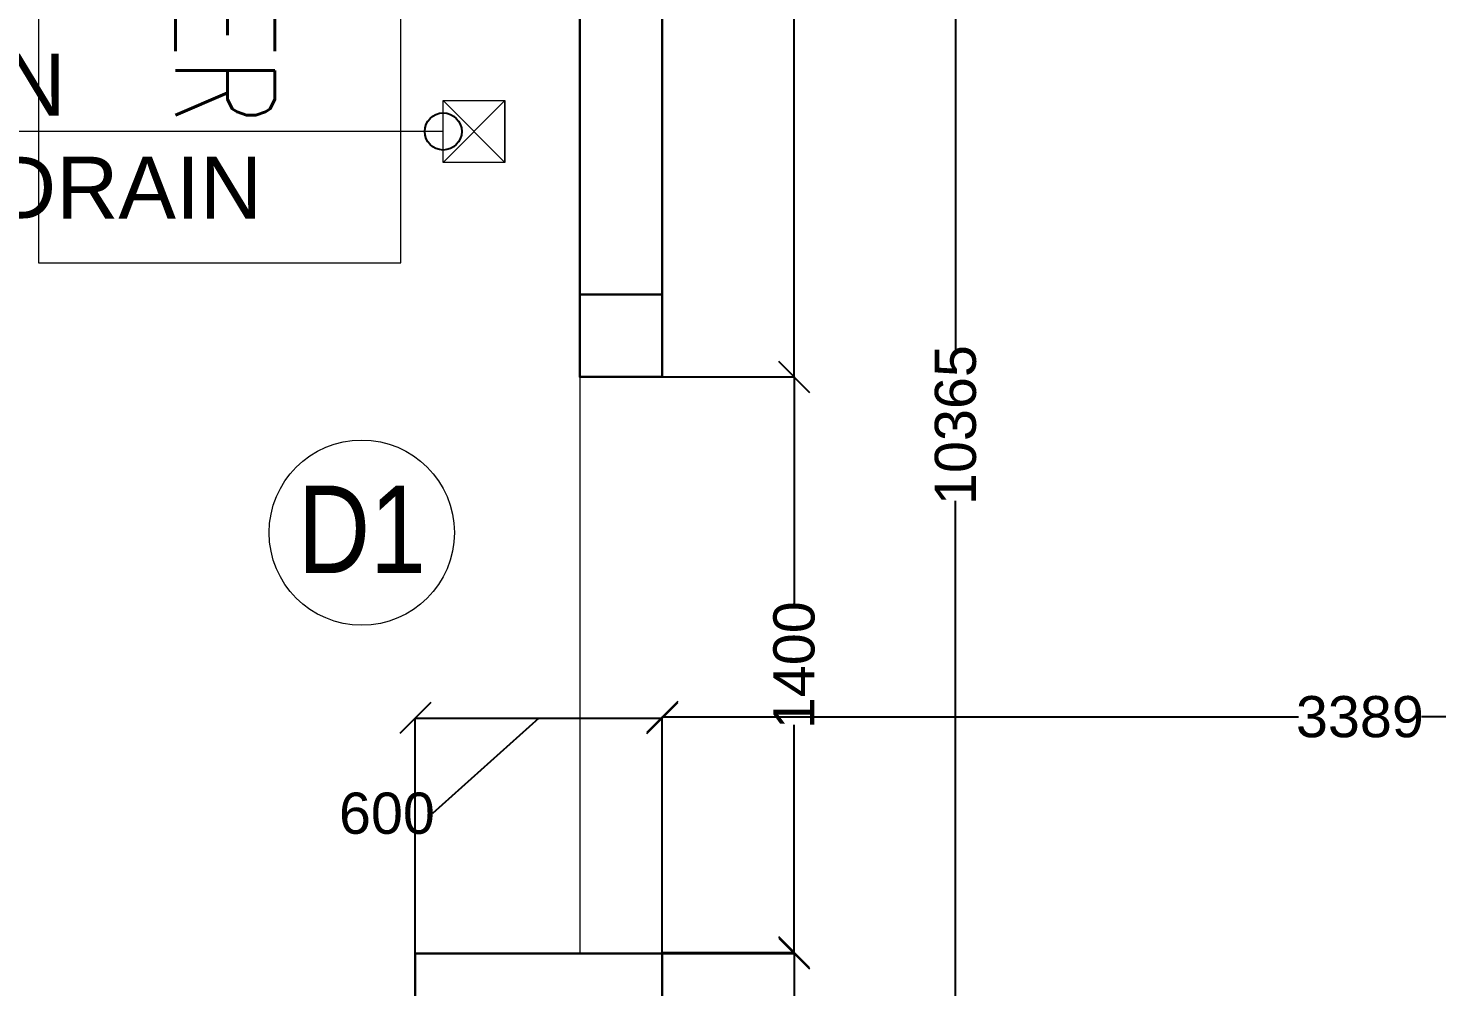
# Model space of a CAD drawing. Header units: inches. Extents: x 148614 to 294443, y 4730 to 138360.
# Drawn here: x 233199 to 236621, y 106202 to 108530 of the extents above; entities that cross this region are included whole.
import ezdxf
from ezdxf.enums import TextEntityAlignment as Align

# ---------------------------------------------------------------- set-up
doc = ezdxf.new("R2010")
doc.units = ezdxf.units.IN
doc.header["$MEASUREMENT"] = 0
doc.layers.get('DEFPOINTS').update_dxf_attribs({"color": 40, "lineweight": 15})
for name, color, linetype, lineweight in [('01-PDA MEP', 7, 'Continuous', 15), ('Column', 32, 'Continuous', 30), ('door window text', 242, 'Continuous', 13), ('MEP INPUTS', 7, 'Continuous', 15), ('mullion', 6, 'Continuous', 30), ('wall cut', 7, 'Continuous', 30), ('wall ele', 7, 'Continuous', 15)]:
    doc.layers.add(name, color=color, linetype=linetype, lineweight=lineweight)
doc.layers.add('DIM 02 DMART', color=8, linetype='Continuous')
doc.styles.add('ARIAL', font='arial.ttf')
doc.styles.add('dim center', font='arial.ttf', dxfattribs={"height": 250})
doc.styles.add('dim detail', font='simplex.shx', dxfattribs={"width": 0.65})
doc.styles.add('opning tag', font='ARIALN.TTF', dxfattribs={"height": 175})
doc.styles.add('SWA', font='simplex.shx', dxfattribs={"width": 0.75, "height": 0.23})
doc.dimstyles.new('dim inside', dxfattribs={"dimtxt": 225, "dimasz": 180, "dimexe": 0, "dimexo": 0, "dimgap": 10, "dimtad": 0, "dimdec": 0, "dimzin": 0, "dimdsep": 46, "dimtxsty": 'dim detail', "dimblk": 'SMALL', "dimcen": 0.09, "dimse1": 1, "dimse2": 1, "dimclrd": 256, "dimclrt": 256, "dimadec": 0, "dimazin": 0, "dimtfac": 1, "dimtdec": 0, "dimtofl": 0, "dimtmove": 1, "dimatfit": 3, "dimldrblk": 'SMALL', "dimfxl": 1, "dimtolj": 1, "dimtzin": 0, "dimlwd": -1, "dimarcsym": 2})
doc.dimstyles.new('Dmart', dxfattribs={"dimtxt": 100, "dimasz": 75, "dimexe": 0.0625, "dimexo": 0.0625, "dimgap": 0.09, "dimtad": 0, "dimdec": 0, "dimzin": 0, "dimdsep": 46, "dimtxsty": 'ARIAL', "dimblk": 'OBLIQUE', "dimcen": 0.09, "dimclrt": 252, "dimadec": 0, "dimazin": 0, "dimtfac": 1, "dimtdec": 0, "dimtofl": 0, "dimtmove": 1, "dimatfit": 3, "dimldrblk": 'OBLIQUE', "dimfxl": 1, "dimtolj": 1, "dimtzin": 0, "dimarcsym": 0})

# ---------------------------------------------------------------- blocks, each defined once
blk = doc.blocks.new('opning tag')
at = {"layer": 'door window text', "linetype": 'Continuous'}
blk.add_circle((0, 0), 132.3, dxfattribs=at)
at = {"layer": 'door window text', "style": 'opning tag'}
blk.add_attdef('D1', text='', height=125, dxfattribs=at).set_placement((0, -57.7), align=Align.CENTER)
blk = doc.blocks.new('_Oblique')
at = {"color": 0, "linetype": 'ByBlock', "lineweight": -2}
blk.add_line((-0.5, -0.5), (0.5, 0.5), dxfattribs=at)
blk = doc.blocks.new('*D161')
at = {"layer": 'DEFPOINTS', "color": 0}
for p in [(234739.1, 112748.5), (235059.8, 112748.5), (234739.1, 107682.8)]:
    blk.add_point(p, dxfattribs=at)
at = {"layer": 'DIM 02 DMART', "color": 0, "lineweight": -2}
for p, q in [((234739.1, 112748.5), (235059.8, 112748.5)), ((235059.8, 112748.5), (235059.8, 110365)), ((235059.8, 107682.8), (235059.8, 110066.3)), ((234739.1, 107682.8), (235059.8, 107682.8))]:
    blk.add_line(p, q, dxfattribs=at)
at = {"layer": 'DIM 02 DMART', "color": 0, "lineweight": -2, "xscale": 75, "yscale": 75, "zscale": 75}
for p, rotation in [((235059.8, 112748.5), 90), ((235059.8, 107682.8), 270)]:
    blk.add_blockref('_Oblique', p, dxfattribs=dict(at, rotation=rotation))
at = {"layer": 'DIM 02 DMART', "color": 252, "insert": (235059.8, 110215.6), "char_height": 100, "attachment_point": 5, "rotation": 90, "style": 'ARIAL'}
blk.add_mtext('\\A1;5066', dxfattribs=at)
blk = doc.blocks.new('*D81')
at = {"layer": 'DEFPOINTS', "color": 0}
for p in [(234739.1, 112748.5), (234739.1, 102383.5), (235452, 102383.5)]:
    blk.add_point(p, dxfattribs=at)
at = {"layer": 'DIM 02 DMART', "color": 0, "lineweight": -2}
for p, q in [((234739.1, 112748.5), (235452, 112748.5)), ((235452, 112748.5), (235452, 107749.9)), ((235452, 102383.5), (235452, 107382.1)), ((234739.1, 102383.5), (235452, 102383.5))]:
    blk.add_line(p, q, dxfattribs=at)
at = {"layer": 'DIM 02 DMART', "color": 0, "lineweight": -2, "xscale": 75, "yscale": 75, "zscale": 75}
for p, rotation in [((235452, 112748.5), 90), ((235452, 102383.5), 270)]:
    blk.add_blockref('_Oblique', p, dxfattribs=dict(at, rotation=rotation))
at = {"layer": 'DIM 02 DMART', "color": 252, "insert": (235452, 107566), "char_height": 100, "attachment_point": 5, "rotation": 90, "style": 'ARIAL'}
blk.add_mtext('\\A1;10365', dxfattribs=at)
blk = doc.blocks.new('*D96')
at = {"layer": 'DEFPOINTS', "color": 0}
for p in [(234739.4, 106854.4), (234139.4, 106280.1), (234739.4, 106280.1)]:
    blk.add_point(p, dxfattribs=at)
at = {"layer": 'DIM 02 DMART', "color": 0, "lineweight": -2}
for p, q in [((234139.4, 106280.1), (234139.4, 106854.5)), ((234139.4, 106854.4), (234739.4, 106854.4)), ((234439.4, 106854.4), (234181.5, 106622.7)), ((234739.4, 106280.1), (234739.4, 106854.5)), ((234181.5, 106622.7), (234181.3, 106622.7))]:
    blk.add_line(p, q, dxfattribs=at)
at = {"layer": 'DIM 02 DMART', "color": 0, "lineweight": -2, "xscale": 75, "yscale": 75, "zscale": 75, "rotation": 180}
blk.add_blockref('_Oblique', (234139.4, 106854.4), dxfattribs=at)
at = {"layer": 'DIM 02 DMART', "color": 0, "lineweight": -2, "xscale": 75, "yscale": 75, "zscale": 75}
blk.add_blockref('_Oblique', (234739.4, 106854.4), dxfattribs=at)
at = {"layer": 'DIM 02 DMART', "color": 252, "insert": (234070.6, 106622.7), "char_height": 100, "attachment_point": 5, "style": 'ARIAL'}
blk.add_mtext('\\A1;600', dxfattribs=at)
blk = doc.blocks.new('*D203')
at = {"layer": 'DEFPOINTS', "color": 0}
for p in [(238128.3, 106857.2), (238128.3, 106322.8), (234739.4, 106282.8)]:
    blk.add_point(p, dxfattribs=at)
at = {"layer": 'DIM 02 DMART', "color": 0, "lineweight": -2}
for p, q in [((234739.4, 106282.9), (234739.4, 106857.2)), ((234739.4, 106857.2), (236284.4, 106857.2)), ((238128.3, 106857.2), (236583.3, 106857.2)), ((238128.3, 106322.8), (238128.3, 106857.2))]:
    blk.add_line(p, q, dxfattribs=at)
at = {"layer": 'DIM 02 DMART', "color": 0, "lineweight": -2, "xscale": 75, "yscale": 75, "zscale": 75, "rotation": 180}
blk.add_blockref('_Oblique', (234739.4, 106857.2), dxfattribs=at)
at = {"layer": 'DIM 02 DMART', "color": 0, "lineweight": -2, "xscale": 75, "yscale": 75, "zscale": 75}
blk.add_blockref('_Oblique', (238128.3, 106857.2), dxfattribs=at)
at = {"layer": 'DIM 02 DMART', "color": 252, "insert": (236433.8, 106857.2), "char_height": 100, "attachment_point": 5, "style": 'ARIAL'}
blk.add_mtext('\\A1;3389', dxfattribs=at)
blk = doc.blocks.new('*D136')
at = {"layer": 'DEFPOINTS', "color": 0}
for p in [(234739.1, 107682.8), (234739.1, 106282.8), (235059.8, 106282.8)]:
    blk.add_point(p, dxfattribs=at)
at = {"layer": 'DIM 02 DMART', "color": 0, "lineweight": -2}
for p, q in [((234739.1, 107682.8), (235059.8, 107682.8)), ((235059.8, 107682.8), (235059.8, 107127.3)), ((235059.8, 106282.8), (235059.8, 106838.3)), ((234739.1, 106282.8), (235059.8, 106282.8))]:
    blk.add_line(p, q, dxfattribs=at)
at = {"layer": 'DIM 02 DMART', "color": 0, "lineweight": -2, "xscale": 75, "yscale": 75, "zscale": 75}
for p, rotation in [((235059.8, 107682.8), 90), ((235059.8, 106282.8), 270)]:
    blk.add_blockref('_Oblique', p, dxfattribs=dict(at, rotation=rotation))
at = {"layer": 'DIM 02 DMART', "color": 252, "insert": (235059.8, 106982.8), "char_height": 100, "attachment_point": 5, "rotation": 90, "style": 'ARIAL'}
blk.add_mtext('\\A1;1400', dxfattribs=at)
blk = doc.blocks.new('*D286')
at = {"layer": 'DEFPOINTS', "color": 0}
for p in [(234739.1, 106285.5), (234739.1, 104293.5), (235059.8, 104293.5)]:
    blk.add_point(p, dxfattribs=at)
at = {"layer": 'DIM 02 DMART', "color": 0, "lineweight": -2}
for p, q in [((234739.1, 106285.5), (235059.8, 106285.5)), ((235059.8, 106285.5), (235059.8, 105433.7)), ((235059.8, 104293.5), (235059.8, 105145.3)), ((234739.1, 104293.5), (235059.8, 104293.5))]:
    blk.add_line(p, q, dxfattribs=at)
at = {"layer": 'DIM 02 DMART', "color": 0, "lineweight": -2, "xscale": 75, "yscale": 75, "zscale": 75}
for p, rotation in [((235059.8, 106285.5), 90), ((235059.8, 104293.5), 270)]:
    blk.add_blockref('_Oblique', p, dxfattribs=dict(at, rotation=rotation))
at = {"layer": 'DIM 02 DMART', "color": 252, "insert": (235059.8, 105289.5), "char_height": 100, "attachment_point": 5, "rotation": 90, "style": 'ARIAL'}
blk.add_mtext('\\A1;1992', dxfattribs=at)
blk = doc.blocks.new('A$C53991442')
blk.add_lwpolyline([(0, 2400), (0, 0), (880, 0), (880, 2400)], close=True)
at = {"style": 'SWA', "width": 0.75}
blk.add_text('8 FEET CHILLER', height=241.187, rotation=270, dxfattribs=at).set_placement((332.9, 2265.8))
blk = doc.blocks.new('gr flr')
at = {"color": 1, "lineweight": 5}
blk.add_blockref('A$C53991442', (2333282.2, -3247872.3), dxfattribs=at)
blk = doc.blocks.new('A$C2EB01023')
at = {"layer": 'MEP INPUTS', "color": 1}
blk.add_lwpolyline([(0, 150), (150, 150), (150, 0), (0, 0)], close=True, dxfattribs=at)
for points in [[(0, 150), (150, 0)], [(150, 0), (150, 150), (0, 0)]]:
    blk.add_lwpolyline(points, dxfattribs=at)

msp = doc.modelspace()

# ---------------------------------------------------------------- linework, layer by layer
at = {"layer": 'Column', "ltscale": 20}
msp.add_lwpolyline([(234739.4, 106282.8), (234139.4, 106282.8), (234139.4, 105832.8), (234739.4, 105832.8)], close=True, dxfattribs=at)
at = {"layer": 'mullion'}
msp.add_lwpolyline([(234739.1, 107882.8), (234539.1, 107882.8), (234539.1, 107682.8), (234739.1, 107682.8)], close=True, dxfattribs=at)
at = {"layer": 'wall cut'}
for p, q in [((234539.1, 112748.5), (234539.1, 107682.8)), ((234739.1, 112748.5), (234739.1, 107682.8)), ((234539.1, 107682.8), (234739.1, 107682.8))]:
    msp.add_line(p, q, dxfattribs=at)
at = {"layer": 'wall ele'}
msp.add_lwpolyline([(234539.1, 107682.8), (234539.1, 106282.8)], dxfattribs=at)

# ---------------------------------------------------------------- block references
at = {"layer": '01-PDA MEP'}
msp.add_blockref('gr flr', (-2100057.9, 3355832.3), dxfattribs=at)
at = {"layer": 'door window text', "xscale": 1.699999999953434, "yscale": 1.700000000186265, "zscale": 1.7}
msp.add_blockref('opning tag', (234009.5, 107304.7), dxfattribs=at).add_auto_attribs({'D1': 'D1'})
at = {"layer": 'MEP INPUTS'}
msp.add_blockref('A$C2EB01023', (234207.3, 108204, -1000), dxfattribs=at)

# ---------------------------------------------------------------- texts
at = {"layer": 'MEP INPUTS', "color": 0, "lineweight": 5, "ltscale": 1000, "insert": (231078.1, 108467.7), "char_height": 150, "width": 2707.881, "attachment_point": 1, "style": 'dim center'}
msp.add_mtext('150 X 150 CUT OUT IN SLAB FOR CHILLER DRAIN', dxfattribs=at)

# ---------------------------------------------------------------- dimensions: what is measured, and where the dimension line sits
at = {"layer": 'DIM 02 DMART'}
for base, p1, p2, picture, middle in [((235059.8, 112748.5), (234739.1, 107682.8), (234739.1, 112748.5), '*D161', (235059.8, 110215.6)), ((235452, 102383.5), (234739.1, 112748.5), (234739.1, 102383.5), '*D81', (235452, 107566)), ((235059.8, 106282.8), (234739.1, 107682.8), (234739.1, 106282.8), '*D136', (235059.8, 106982.8)), ((235059.8, 104293.5), (234739.1, 106285.5), (234739.1, 104293.5), '*D286', (235059.8, 105289.5))]:
    dim = msp.add_linear_dim(base=base, p1=p1, p2=p2, angle=90, dimstyle='Dmart', dxfattribs=at)
    dim.commit()
    dim.dimension.update_dxf_attribs({"geometry": picture, "text_midpoint": middle})
dim = msp.add_linear_dim(base=(238128.3, 106857.2), p1=(234739.4, 106282.8), p2=(238128.3, 106322.8), dimstyle='Dmart', dxfattribs=at)
dim.commit()
dim.dimension.update_dxf_attribs({"geometry": '*D203', "text_midpoint": (236433.8, 106857.2)})
dim = msp.add_linear_dim(base=(234739.4, 106854.4), p1=(234139.4, 106280.1), p2=(234739.4, 106280.1), dimstyle='Dmart', dxfattribs=at)
dim.commit()
dim.dimension.update_dxf_attribs({"geometry": '*D96', "text_midpoint": (234181.2, 106622.7), "dimtype": 160})

# ---------------------------------------------------------------- leaders
at = {"layer": 'MEP INPUTS'}
msp.add_leader([(234207.3, 108279, -1000), (231585.5, 108279, -1000)], dimstyle='dim inside', override={"dimclrd": 3, "dimfxl": 100, "dimfxlon": 1}, dxfattribs=at)

doc.saveas('drawing.dxf')
